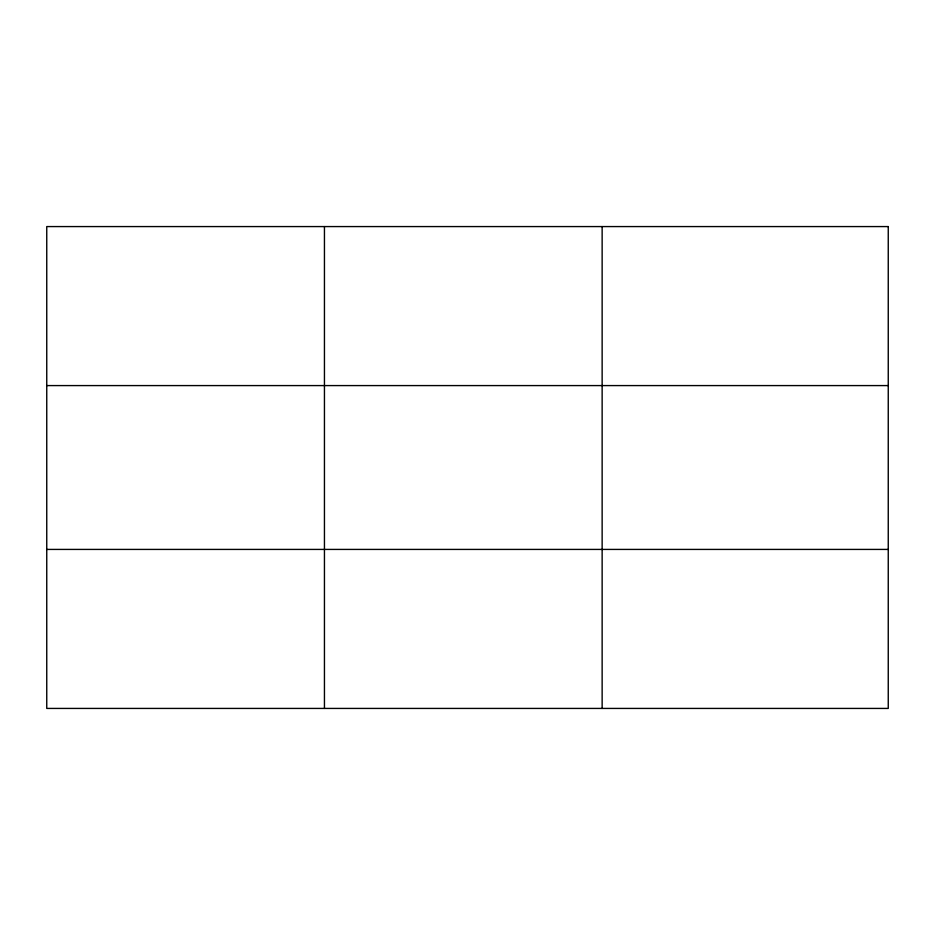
<?xml version="1.0" encoding="UTF-8"?>
<svg xmlns="http://www.w3.org/2000/svg" width="935" height="935" viewBox="0 0 935 935"><rect width="100%" height="100%" fill="white"/><g stroke="black" fill="none" stroke-linecap="round" stroke-linejoin="round"><path stroke-width="1.4" d="M324.445 226.574L324.445 708.426M602.14 226.574L602.14 708.426M46.75 385.582L888.25 385.582M46.75 549.418L888.25 549.418M888.25 226.574L888.25 708.426L46.75 708.426L46.75 226.574L888.25 226.574"/></g></svg>
